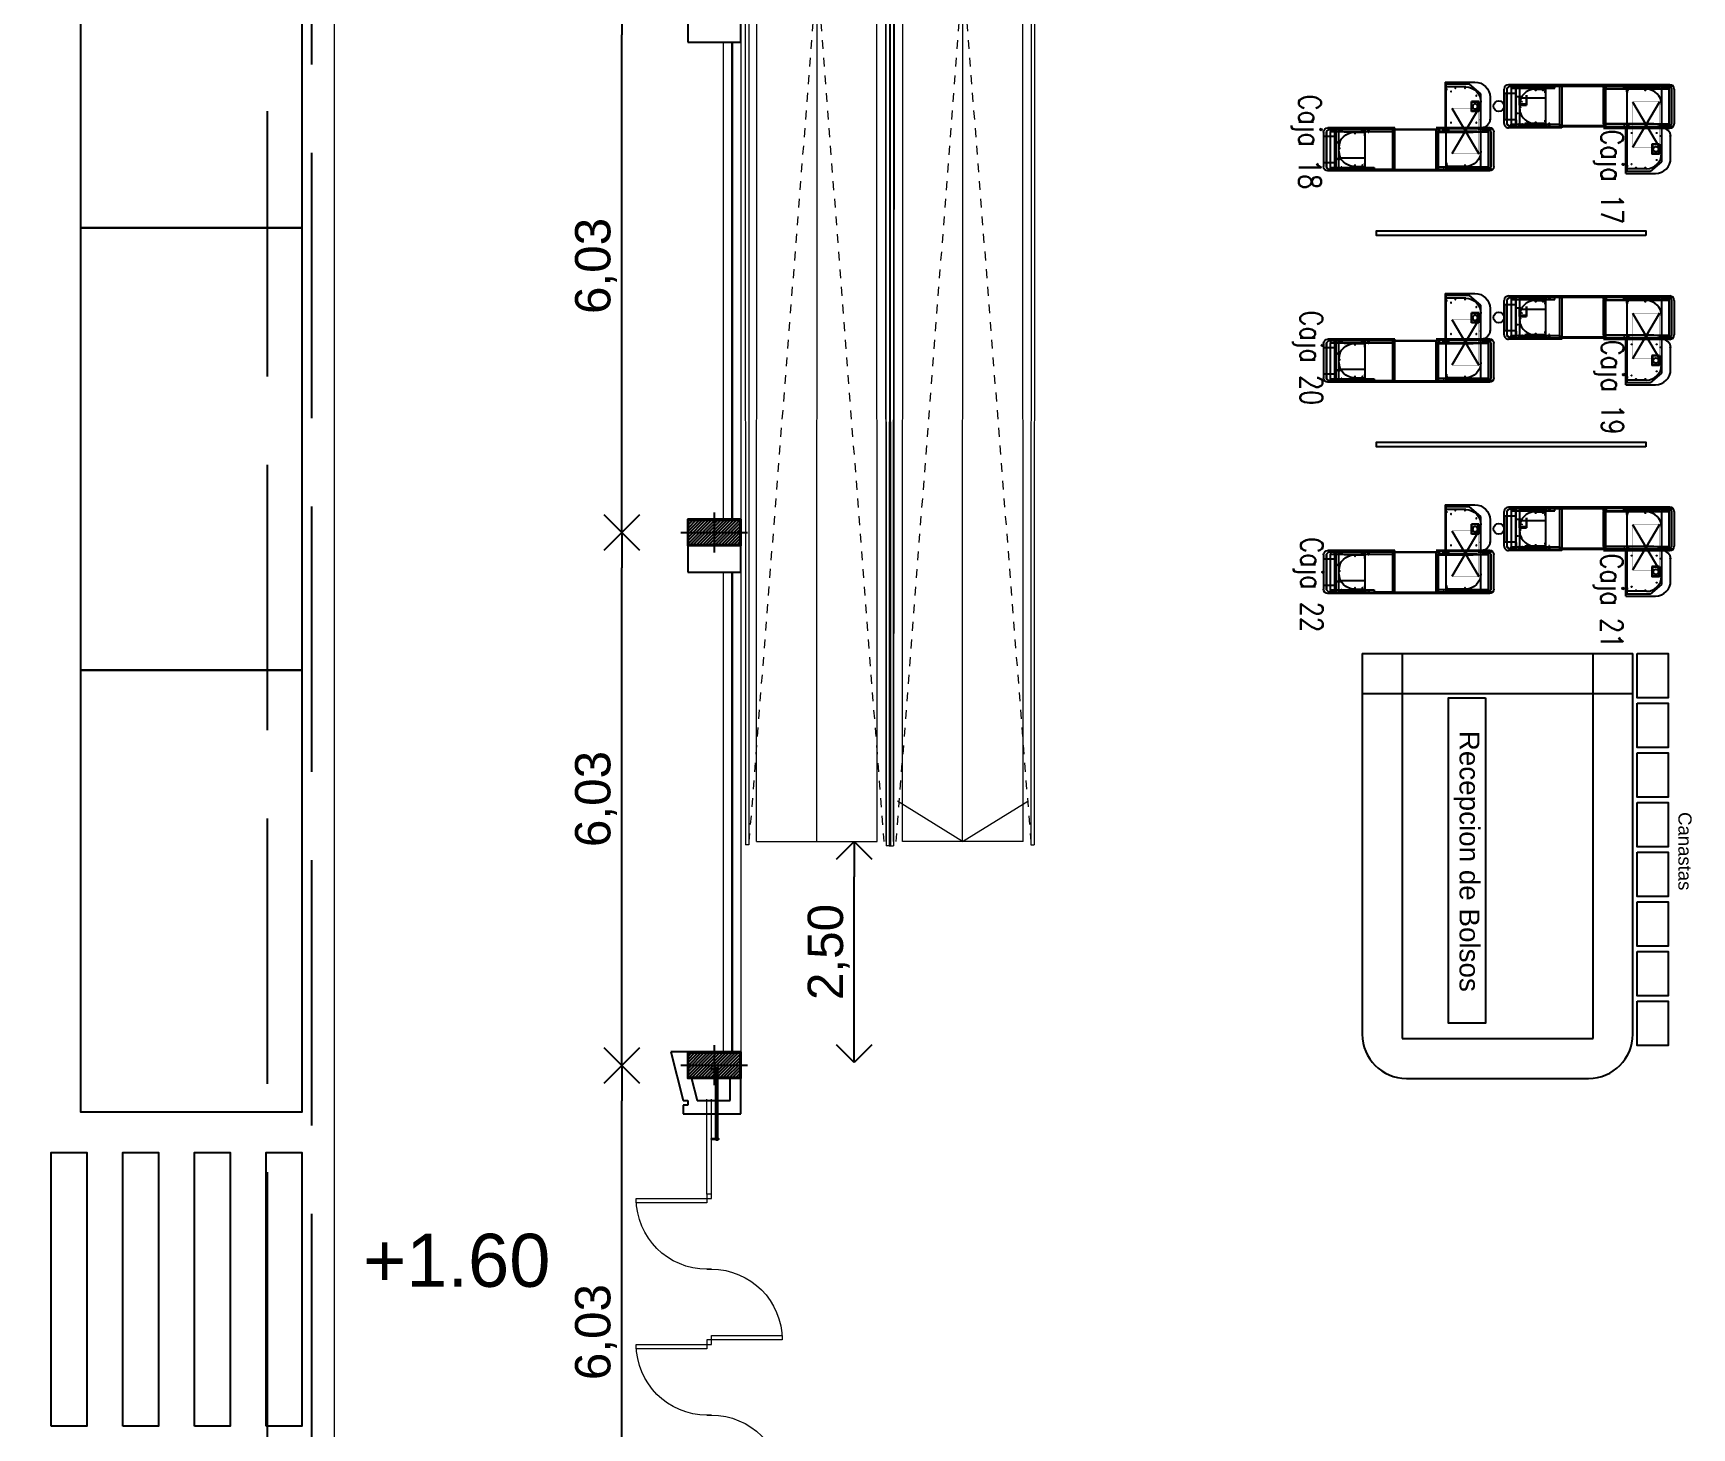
# Model space of a CAD drawing. Extents: x 306 to 2240, y 18 to 779.
# Drawn here: x 636.64 to 655.4, y 363.15 to 378.92 of the extents above; entities that cross this region are included whole.
import ezdxf

# ---------------------------------------------------------------- set-up
doc = ezdxf.new("R2010")
doc.units = 0
doc.header["$MEASUREMENT"] = 0
doc.header["$PDMODE"] = 3
doc.linetypes.add('15', pattern=[4, 3, -1])
doc.linetypes.add('DASHED', pattern=[0.75, 0.5, -0.25])
for name, color, linetype in [('1', 1, 'Continuous'), ('1005', 3, '15'), ('12', 1, 'Continuous'), ('Aberturas', 2, 'Continuous'), ('Alzado 01', 1, 'Continuous'), ('Cabriada', 2, 'Continuous'), ('Cajas', 1, 'Continuous'), ('COTAS', 2, 'Continuous'), ('EQUIPAMIENTO SUPER', 1, 'Continuous'), ('EQUIPAMIENTOS APOYO', 1, 'Continuous'), ('Escalera', 2, 'Continuous'), ('ESTACIONAMIENTO', 1, 'Continuous'), ('Estructura Color', 90, 'Continuous'), ('Estructura Textura', 1, 'Continuous'), ('FORMAVIGAS', 1, 'Continuous'), ('muros', 6, 'Continuous'), ('Nombre de locales', 3, 'Continuous'), ('Pilares', 4, 'Continuous'), ('PILARES SUBSUELO', 6, 'Continuous'), ('Proyeccion', 1, 'Continuous'), ('rampa', 2, 'Continuous'), ('Telaio', 7, 'Continuous'), ('VIDRIO', 8, 'Continuous')]:
    doc.layers.add(name, color=color, linetype=linetype)
doc.styles.add('arial', font='arial.ttf')
doc.styles.get("Standard").update_dxf_attribs({"font": 'arial.ttf'})
doc.styles.add('VA-01-12', font='simplex.shx', dxfattribs={"width": 0.8, "height": 0.2})
doc.dimstyles.new('Cota 200', dxfattribs={"dimtxt": 0.4, "dimasz": 0.4, "dimexe": 1.25, "dimexo": 0.625, "dimgap": 0.05, "dimtad": 1, "dimzin": 1, "dimtxsty": 'arial', "dimblk": 'OPEN90', "dimcen": 0, "dimse1": 1, "dimse2": 1, "dimclrd": 1, "dimclrt": 2, "dimadec": 0, "dimazin": 0, "dimtfac": 1, "dimtix": 1, "dimtmove": 0, "dimatfit": 3, "dimldrblk": 'OPEN90', "dimfxl": 1, "dimarcsym": 0})

# ---------------------------------------------------------------- blocks, each defined once
blk = doc.blocks.new('_Open90')
at = {"color": 0, "linetype": 'ByBlock', "lineweight": -2}
for p, q in [((-0.5, 0.5), (0, 0)), ((0, 0), (-1, 0)), ((0, 0), (-0.5, -0.5))]:
    blk.add_line(p, q, dxfattribs=at)
blk = doc.blocks.new('*D131')
at = {"layer": 'COTAS', "color": 1, "linetype": 'Continuous', "lineweight": -2, "transparency": 16777216}
blk.add_line((645.924, 367.683), (645.924, 369.383), dxfattribs=at)
at = {"layer": 'Defpoints', "color": 0, "transparency": 16777216}
for p in [(644.819, 369.783, 0), (645.924, 369.783), (644.64, 367.283, 0)]:
    blk.add_point(p, dxfattribs=at)
at = {"layer": 'COTAS', "color": 1, "lineweight": -2, "transparency": 16777216, "xscale": 0.4, "yscale": 0.4, "zscale": 0.4}
for p, rotation in [((645.924, 369.783), 90), ((645.924, 367.283), 270)]:
    blk.add_blockref('_Open90', p, dxfattribs=dict(at, rotation=rotation))
at = {"layer": 'COTAS', "color": 2, "transparency": 16777216, "insert": (645.634, 368.533), "char_height": 0.4, "attachment_point": 5, "rotation": 90, "style": 'arial'}
blk.add_mtext('2,50', dxfattribs=at)
blk = doc.blocks.new('QTD 1920')
at = {"layer": '12', "linetype": 'Continuous'}
for p, q in [((191.066, 505.964), (191.066, 504.139)), ((191.107, 505.982), (191.081, 505.955)), ((191.081, 505.955), (191.081, 505.953)), ((191.081, 505.838), (191.081, 505.955)), ((191.081, 505.953), (191.081, 505.238)), ((191.108, 505.953), (191.081, 505.953)), ((191.082, 505.955), (191.108, 505.98)), ((191.082, 505.955), (191.082, 505.838)), ((191.083, 505.981), (191.083, 505.894)), ((191.094, 505.981), (191.083, 505.981)), ((191.083, 505.943), (191.094, 505.943)), ((191.083, 505.932), (191.083, 505.943)), ((191.094, 505.932), (191.083, 505.932)), ((191.083, 505.894), (191.094, 505.894)), ((191.083, 505.883), (191.083, 505.894)), ((191.083, 505.894), (191.094, 505.894)), ((191.094, 505.894), (191.094, 505.981)), ((191.094, 505.943), (191.094, 505.932)), ((191.094, 505.894), (191.094, 505.883)), ((191.107, 505.982), (191.512, 505.982)), ((191.511, 505.98), (191.108, 505.98)), ((191.108, 505.825), (191.108, 505.953)), ((191.108, 505.953), (191.514, 505.953)), ((191.113, 505.235), (191.113, 505.958)), ((191.115, 506.013), (191.507, 506.013)), ((191.509, 505.235), (191.509, 505.958)), ((191.537, 505.955), (191.511, 505.98)), ((191.512, 505.982), (191.538, 505.955)), ((191.514, 505.953), (191.541, 505.953)), ((191.514, 505.825), (191.514, 505.953)), ((191.528, 505.981), (191.539, 505.981)), ((191.528, 505.894), (191.528, 505.981)), ((191.539, 505.943), (191.528, 505.943)), ((191.528, 505.943), (191.528, 505.932)), ((191.528, 505.932), (191.539, 505.932)), ((191.539, 505.894), (191.528, 505.894)), ((191.528, 505.894), (191.528, 505.883)), ((191.539, 505.894), (191.528, 505.894)), ((191.537, 505.955), (191.537, 505.838)), ((191.538, 505.838), (191.538, 505.955)), ((191.539, 505.981), (191.539, 505.894)), ((191.539, 505.932), (191.539, 505.943)), ((191.539, 505.883), (191.539, 505.894)), ((191.54, 505.953), (191.54, 505.955)), ((191.541, 505.953), (191.541, 505.238)), ((191.556, 505.213), (191.556, 505.964)), ((191.898, 505.972), (191.653, 505.972)), ((191.068, 505.824), (191.097, 505.824)), ((191.068, 505.824), (191.097, 505.824)), ((191.097, 505.824), (191.068, 505.824)), ((191.092, 505.824), (191.081, 505.824)), ((191.094, 505.883), (191.083, 505.883)), ((191.087, 505.87), (191.087, 505.476)), ((191.087, 505.87), (191.939, 505.87)), ((191.095, 505.824), (191.089, 505.824)), ((191.095, 505.824), (191.089, 505.824)), ((191.095, 505.824), (191.089, 505.824)), ((191.11, 505.845), (191.09, 505.845)), ((191.09, 505.845), (191.09, 505.835)), ((191.09, 505.835), (191.11, 505.835)), ((191.092, 505.827), (191.092, 505.822)), ((191.092, 505.827), (191.092, 505.822)), ((191.092, 505.827), (191.092, 505.822)), ((191.11, 505.835), (191.11, 505.845)), ((191.11, 505.825), (191.11, 505.238)), ((191.192, 505.869), (191.844, 505.869)), ((191.504, 505.213), (191.504, 505.781)), ((191.512, 505.825), (191.512, 505.238)), ((191.528, 505.883), (191.539, 505.883)), ((191.737, 505.845), (191.743, 505.845)), ((191.737, 505.845), (191.737, 505.766)), ((191.737, 505.845), (191.743, 505.845)), ((191.737, 505.766), (191.845, 505.766)), ((191.737, 505.766), (191.737, 505.76)), ((191.737, 505.766), (191.743, 505.766)), ((191.737, 505.76), (191.845, 505.76)), ((191.743, 505.845), (191.743, 505.766)), ((191.744, 505.845), (191.852, 505.845)), ((191.744, 505.845), (191.744, 505.839)), ((191.744, 505.839), (191.852, 505.839)), ((191.845, 505.766), (191.845, 505.76)), ((191.846, 505.839), (191.846, 505.76)), ((191.846, 505.839), (191.852, 505.839)), ((191.846, 505.76), (191.852, 505.76)), ((191.852, 505.845), (191.852, 505.839)), ((191.852, 505.839), (191.852, 505.76)), ((191.939, 505.87), (192.047, 505.742)), ((192.047, 505.742), (192.047, 505.476)), ((192.07, 505.466), (192.07, 505.8)), ((191.118, 505.697), (191.118, 505.476)), ((192.016, 505.697), (192.016, 505.476)), ((191.083, 505.501), (191.094, 505.501)), ((191.083, 505.49), (191.083, 505.501)), ((191.094, 505.49), (191.083, 505.49)), ((191.083, 505.452), (191.094, 505.452)), ((191.083, 505.441), (191.083, 505.452)), ((191.094, 505.441), (191.083, 505.441)), ((191.087, 505.476), (192.047, 505.476)), ((191.09, 505.51), (191.09, 505.501)), ((191.11, 505.51), (191.09, 505.51)), ((191.09, 505.501), (191.11, 505.501)), ((191.094, 505.501), (191.094, 505.49)), ((191.094, 505.452), (191.094, 505.441)), ((191.11, 505.501), (191.11, 505.51)), ((191.147, 505.476), (191.118, 505.476)), ((191.147, 505.491), (191.147, 505.476)), ((191.539, 505.501), (191.528, 505.501)), ((191.528, 505.501), (191.528, 505.49)), ((191.528, 505.49), (191.539, 505.49)), ((191.539, 505.452), (191.528, 505.452)), ((191.528, 505.452), (191.528, 505.441)), ((191.528, 505.441), (191.539, 505.441)), ((191.539, 505.49), (191.539, 505.501)), ((191.539, 505.441), (191.539, 505.452)), ((192.07, 505.466), (191.554, 505.466)), ((191.987, 505.491), (191.987, 505.476)), ((191.987, 505.476), (192.016, 505.476)), ((191.081, 504.167), (191.081, 505.238)), ((191.081, 505.238), (191.11, 505.238)), ((191.107, 505.213), (191.081, 505.213)), ((191.082, 505.258), (191.082, 505.213)), ((191.54, 505.235), (191.082, 505.235)), ((191.082, 505.213), (191.54, 505.213)), ((191.113, 505.235), (191.113, 505.213)), ((191.113, 505.235), (191.509, 505.235)), ((191.509, 505.213), (191.113, 505.213)), ((191.482, 505.213), (191.504, 505.213)), ((191.509, 505.235), (191.509, 505.213)), ((191.541, 505.238), (191.512, 505.238)), ((191.53, 505.212), (191.54, 505.212)), ((191.53, 505.212), (191.53, 504.745)), ((191.53, 505.212), (191.54, 505.212)), ((191.54, 505.213), (191.54, 505.258)), ((191.54, 504.167), (191.54, 505.212)), ((191.082, 504.743), (191.107, 504.743)), ((191.082, 504.743), (191.082, 504.661)), ((191.082, 504.719), (191.082, 504.743)), ((191.082, 504.743), (191.538, 504.743)), ((191.538, 504.719), (191.082, 504.719)), ((191.107, 504.661), (191.082, 504.661)), ((191.083, 504.605), (191.094, 504.605)), ((191.083, 504.594), (191.083, 504.605)), ((191.094, 504.594), (191.083, 504.594)), ((191.094, 504.605), (191.094, 504.594)), ((191.107, 504.167), (191.107, 504.661)), ((191.533, 504.602), (191.503, 504.602)), ((191.503, 504.602), (191.503, 504.593)), ((191.503, 504.593), (191.533, 504.593)), ((191.514, 504.167), (191.514, 504.722)), ((191.54, 504.722), (191.514, 504.722)), ((191.54, 504.745), (191.53, 504.745)), ((191.533, 504.602), (191.533, 504.593)), ((191.538, 504.743), (191.538, 504.719)), ((191.538, 504.743), (191.554, 504.743)), ((191.554, 504.743), (191.554, 504.139)), ((191.083, 504.564), (191.083, 504.553)), ((191.094, 504.564), (191.083, 504.564)), ((191.083, 504.556), (191.094, 504.556)), ((191.083, 504.545), (191.083, 504.556)), ((191.083, 504.553), (191.094, 504.553)), ((191.094, 504.545), (191.083, 504.545)), ((191.083, 504.507), (191.094, 504.507)), ((191.083, 504.495), (191.083, 504.507)), ((191.094, 504.495), (191.083, 504.495)), ((191.087, 504.263), (191.087, 504.558)), ((191.087, 504.558), (191.534, 504.558)), ((191.09, 504.524), (191.09, 504.533)), ((191.09, 504.533), (191.11, 504.533)), ((191.11, 504.524), (191.09, 504.524)), ((191.094, 504.553), (191.094, 504.564)), ((191.094, 504.556), (191.094, 504.545)), ((191.094, 504.507), (191.094, 504.495)), ((191.11, 504.514), (191.11, 504.504)), ((191.118, 504.436), (191.118, 504.558)), ((191.147, 504.558), (191.118, 504.558)), ((191.147, 504.543), (191.147, 504.558)), ((191.215, 504.257), (191.215, 504.558)), ((191.474, 504.558), (191.504, 504.558)), ((191.474, 504.543), (191.474, 504.558)), ((191.504, 504.436), (191.504, 504.558)), ((191.504, 504.548), (191.504, 504.322)), ((191.531, 504.533), (191.512, 504.533)), ((191.512, 504.533), (191.512, 504.524)), ((191.512, 504.524), (191.531, 504.524)), ((191.528, 504.564), (191.539, 504.564)), ((191.528, 504.553), (191.528, 504.564)), ((191.539, 504.553), (191.528, 504.553)), ((191.531, 504.524), (191.531, 504.533)), ((191.534, 504.558), (191.534, 504.263)), ((191.539, 504.564), (191.539, 504.553)), ((191.54, 504.22), (191.54, 504.529)), ((191.554, 504.497), (191.554, 504.259)), ((191.068, 504.21), (191.097, 504.21)), ((191.081, 504.278), (191.108, 504.278)), ((191.082, 504.265), (191.081, 504.265)), ((191.081, 504.217), (191.081, 504.22)), ((191.081, 504.217), (191.107, 504.217)), ((191.081, 504.217), (191.081, 504.148)), ((191.082, 504.217), (191.081, 504.217)), ((191.082, 504.224), (191.082, 504.226)), ((191.538, 504.226), (191.082, 504.226)), ((191.158, 504.224), (191.082, 504.224)), ((191.082, 504.148), (191.082, 504.217)), ((191.087, 504.263), (191.534, 504.263)), ((191.089, 504.21), (191.095, 504.21)), ((191.09, 504.288), (191.09, 504.297)), ((191.09, 504.297), (191.11, 504.297)), ((191.11, 504.288), (191.09, 504.288)), ((191.107, 504.217), (191.514, 504.217)), ((191.108, 504.278), (191.11, 504.278)), ((191.11, 504.297), (191.11, 504.288)), ((191.163, 504.099), (191.163, 504.22)), ((191.184, 504.343), (191.292, 504.343)), ((191.184, 504.337), (191.292, 504.337)), ((191.191, 504.264), (191.299, 504.264)), ((191.191, 504.258), (191.299, 504.258)), ((191.192, 504.264), (191.332, 504.264)), ((191.264, 504.294), (191.258, 504.294)), ((191.258, 504.287), (191.258, 504.293)), ((191.283, 504.337), (191.283, 504.343)), ((191.283, 504.258), (191.283, 504.337)), ((191.283, 504.337), (191.288, 504.337)), ((191.283, 504.258), (191.288, 504.258)), ((191.283, 504.258), (191.288, 504.258)), ((191.288, 504.258), (191.288, 504.337)), ((191.288, 504.287), (191.288, 504.293)), ((191.295, 504.287), (191.289, 504.287)), ((191.295, 504.287), (191.289, 504.287)), ((191.289, 504.258), (191.289, 504.264)), ((191.292, 504.337), (191.292, 504.343)), ((191.293, 504.264), (191.293, 504.343)), ((191.293, 504.343), (191.299, 504.343)), ((191.293, 504.264), (191.299, 504.264)), ((191.299, 504.264), (191.299, 504.343)), ((191.299, 504.258), (191.299, 504.264)), ((191.458, 504.099), (191.458, 504.22)), ((191.462, 504.224), (191.538, 504.224)), ((191.533, 504.268), (191.503, 504.268)), ((191.503, 504.268), (191.503, 504.258)), ((191.503, 504.258), (191.533, 504.258)), ((191.531, 504.297), (191.512, 504.297)), ((191.512, 504.297), (191.512, 504.288)), ((191.512, 504.288), (191.531, 504.288)), ((191.514, 504.278), (191.512, 504.278)), ((191.541, 504.278), (191.514, 504.278)), ((191.54, 504.217), (191.514, 504.217)), ((191.552, 504.279), (191.523, 504.279)), ((191.552, 504.279), (191.523, 504.279)), ((191.523, 504.279), (191.552, 504.279)), ((191.552, 504.21), (191.523, 504.21)), ((191.526, 504.279), (191.531, 504.279)), ((191.526, 504.279), (191.531, 504.279)), ((191.526, 504.279), (191.531, 504.279)), ((191.531, 504.21), (191.526, 504.21)), ((191.528, 504.276), (191.528, 504.281)), ((191.528, 504.276), (191.528, 504.281)), ((191.528, 504.276), (191.528, 504.281)), ((191.531, 504.288), (191.531, 504.297)), ((191.533, 504.268), (191.533, 504.258)), ((191.538, 504.265), (191.537, 504.265)), ((191.537, 504.148), (191.537, 504.217)), ((191.539, 504.217), (191.537, 504.217)), ((191.538, 504.224), (191.538, 504.226)), ((191.539, 504.217), (191.539, 504.148)), ((191.54, 504.217), (191.54, 504.22)), ((191.081, 504.167), (191.081, 504.171)), ((191.081, 504.167), (191.107, 504.167)), ((191.081, 504.148), (191.107, 504.121)), ((191.108, 504.123), (191.082, 504.148)), ((191.107, 504.167), (191.514, 504.167)), ((191.107, 504.121), (191.512, 504.121)), ((191.512, 504.123), (191.108, 504.123)), ((191.505, 504.09), (191.115, 504.09)), ((191.168, 504.094), (191.453, 504.094)), ((191.539, 504.148), (191.512, 504.121)), ((191.512, 504.123), (191.537, 504.148)), ((191.54, 504.167), (191.514, 504.167)), ((191.54, 504.167), (191.54, 504.171))]:
    blk.add_line(p, q, dxfattribs=at)
at = {"layer": '12', "linetype": 'Continuous', "const_width": 0.003}
blk.add_lwpolyline([(191.261, 505.846), (191.776, 505.846), (191.776, 505.541), (191.261, 505.541), (191.261, 505.846)], dxfattribs=at)
at = {"layer": '12', "linetype": 'Continuous'}
for points in [[(191.261, 505.541), (191.776, 505.846)], [(191.261, 505.846), (191.776, 505.541)]]:
    blk.add_lwpolyline(points, dxfattribs=at)
for centre, radius in [((191.646, 505.97), 0.00246), ((191.092, 505.824), 0.00206), ((191.092, 505.824), 0.00206), ((191.092, 505.824), 0.00206), ((191.097, 505.84), 0.00541), ((191.612, 505.815), 0.00246), ((191.646, 505.86), 0.00246), ((191.795, 505.805), 0.0295), ((191.834, 505.86), 0.00246), ((191.917, 505.815), 0.00246), ((191.129, 505.687), 0.00246), ((191.612, 505.53), 0.00246), ((191.965, 505.53), 0.00246), ((192.006, 505.687), 0.00246), ((192.006, 505.579), 0.00246), ((191.097, 505.505), 0.00541), ((191.129, 505.487), 0.00246), ((191.523, 504.598), 0.00541), ((191.097, 504.528), 0.00541), ((191.129, 504.527), 0.00246), ((191.129, 504.445), 0.00246), ((191.493, 504.445), 0.00246), ((191.525, 504.528), 0.00541), ((191.089, 504.21), 0.00246), ((191.097, 504.293), 0.00541), ((191.202, 504.272), 0.00246), ((191.202, 504.243), 0.00246), ((191.321, 504.272), 0.00246), ((191.39, 504.272), 0.00246), ((191.39, 504.243), 0.00246), ((191.523, 504.263), 0.00541), ((191.525, 504.293), 0.00541), ((191.528, 504.279), 0.00206), ((191.528, 504.279), 0.00206), ((191.528, 504.279), 0.00206), ((191.531, 504.21), 0.00246)]:
    blk.add_circle(centre, radius, dxfattribs=at)
for centre, radius, start, end in [((191.115, 505.964), 0.0491, 90, 180), ((191.507, 505.964), 0.0491, 0, 90), ((191.653, 505.874), 0.0983, 90, 180), ((191.898, 505.8), 0.172, 0, 90), ((191.29, 505.697), 0.172, 90, 180), ((191.844, 505.697), 0.172, 0, 90), ((191.29, 504.436), 0.172, 180, 270), ((191.332, 504.436), 0.172, 270, 0), ((191.158, 504.22), 0.00491, 0, 90), ((191.462, 504.22), 0.00491, 90, 180), ((191.115, 504.139), 0.0491, 180, 270), ((191.168, 504.099), 0.00491, 180, 270), ((191.453, 504.099), 0.00491, 270, 0), ((191.505, 504.139), 0.0491, 270, 0)]:
    blk.add_arc(centre, radius, start, end, dxfattribs=at)
blk = doc.blocks.new('TD')
at = {"layer": '12', "linetype": 'Continuous'}
for p, q in [((202.647, 482.428), (202.674, 482.454)), ((202.674, 482.453), (202.649, 482.427)), ((203.079, 482.454), (202.674, 482.454)), ((202.674, 482.453), (203.078, 482.453)), ((202.681, 482.486), (203.071, 482.486)), ((202.728, 482.477), (202.728, 482.356)), ((203.018, 482.482), (202.733, 482.482)), ((203.023, 482.477), (203.023, 482.356)), ((203.078, 482.453), (203.104, 482.427)), ((203.105, 482.428), (203.079, 482.454)), ((202.631, 481.682), (202.631, 482.437)), ((202.631, 482.079), (202.631, 482.317)), ((202.634, 482.366), (202.662, 482.366)), ((202.634, 482.297), (202.662, 482.297)), ((202.634, 482.297), (202.662, 482.297)), ((202.662, 482.297), (202.634, 482.297)), ((202.645, 482.298), (202.672, 482.298)), ((202.646, 482.408), (202.646, 481.213)), ((202.646, 482.408), (202.672, 482.408)), ((202.646, 482.408), (202.646, 482.405)), ((202.646, 482.359), (202.672, 482.359)), ((202.646, 482.359), (202.646, 482.355)), ((202.646, 482.356), (202.646, 482.047)), ((202.647, 482.359), (202.647, 482.428)), ((202.647, 482.359), (202.649, 482.359)), ((202.648, 482.351), (202.648, 482.349)), ((202.723, 482.351), (202.648, 482.351)), ((202.648, 482.349), (203.104, 482.349)), ((202.648, 482.311), (202.649, 482.311)), ((202.649, 482.427), (202.649, 482.359)), ((202.652, 482.017), (202.652, 482.313)), ((203.098, 482.313), (202.652, 482.313)), ((202.683, 482.317), (202.653, 482.317)), ((202.653, 482.307), (202.653, 482.317)), ((202.653, 482.307), (202.683, 482.307)), ((202.655, 482.366), (202.66, 482.366)), ((202.66, 482.297), (202.655, 482.297)), ((202.66, 482.297), (202.655, 482.297)), ((202.66, 482.297), (202.655, 482.297)), ((202.655, 482.288), (202.655, 482.278)), ((202.674, 482.288), (202.655, 482.288)), ((202.655, 482.278), (202.674, 482.278)), ((202.657, 482.3), (202.657, 482.294)), ((202.657, 482.3), (202.657, 482.294)), ((202.657, 482.3), (202.657, 482.294)), ((202.672, 482.408), (202.672, 481.703)), ((203.079, 482.408), (202.672, 482.408)), ((203.079, 482.359), (202.672, 482.359)), ((202.672, 482.298), (202.674, 482.298)), ((202.674, 482.278), (202.674, 482.288)), ((202.683, 482.307), (202.683, 482.317)), ((202.971, 482.319), (202.971, 482.018)), ((203.028, 482.351), (203.104, 482.351)), ((203.078, 482.298), (203.076, 482.298)), ((203.076, 482.278), (203.076, 482.288)), ((203.076, 482.288), (203.095, 482.288)), ((203.095, 482.278), (203.076, 482.278)), ((203.105, 482.298), (203.078, 482.298)), ((203.079, 482.408), (203.079, 481.914)), ((203.105, 482.408), (203.079, 482.408)), ((203.105, 482.359), (203.079, 482.359)), ((203.118, 482.366), (203.089, 482.366)), ((203.097, 482.366), (203.091, 482.366)), ((203.095, 482.288), (203.095, 482.278)), ((203.098, 482.313), (203.098, 482.017)), ((203.104, 482.427), (203.104, 482.359)), ((203.104, 482.359), (203.105, 482.359)), ((203.104, 482.351), (203.104, 482.349)), ((203.104, 482.311), (203.105, 482.311)), ((203.105, 482.359), (203.105, 482.428)), ((203.105, 482.408), (203.105, 481.187)), ((203.105, 482.408), (203.105, 482.405)), ((203.105, 482.359), (203.105, 482.355)), ((203.12, 480.611), (203.12, 482.437)), ((202.682, 482.027), (202.682, 482.253)), ((202.682, 482.139), (202.682, 482.018)), ((203.068, 482.139), (203.068, 482.018)), ((203.076, 482.062), (203.076, 482.072)), ((203.092, 482.08), (203.103, 482.08)), ((203.092, 482.069), (203.092, 482.08)), ((203.103, 482.08), (203.103, 482.069)), ((202.647, 482.023), (202.658, 482.023)), ((202.647, 482.011), (202.647, 482.023)), ((202.658, 482.011), (202.647, 482.011)), ((203.098, 482.017), (202.652, 482.017)), ((202.683, 481.983), (202.653, 481.983)), ((202.653, 481.973), (202.653, 481.983)), ((202.653, 481.973), (202.683, 481.973)), ((202.674, 482.052), (202.655, 482.052)), ((202.655, 482.052), (202.655, 482.042)), ((202.655, 482.042), (202.674, 482.042)), ((202.658, 482.023), (202.658, 482.011)), ((202.674, 482.042), (202.674, 482.052)), ((202.712, 482.018), (202.682, 482.018)), ((202.683, 481.973), (202.683, 481.983)), ((202.712, 482.032), (202.712, 482.018)), ((203.038, 482.032), (203.038, 482.018)), ((203.038, 482.018), (203.068, 482.018)), ((203.076, 482.052), (203.095, 482.052)), ((203.095, 482.042), (203.076, 482.042)), ((203.079, 481.914), (203.104, 481.914)), ((203.103, 482.069), (203.092, 482.069)), ((203.092, 482.031), (203.103, 482.031)), ((203.092, 482.02), (203.092, 482.031)), ((203.103, 482.023), (203.092, 482.023)), ((203.092, 482.023), (203.092, 482.011)), ((203.103, 482.02), (203.092, 482.02)), ((203.092, 482.011), (203.103, 482.011)), ((203.092, 481.982), (203.103, 481.982)), ((203.092, 481.97), (203.092, 481.982)), ((203.103, 481.97), (203.092, 481.97)), ((203.095, 482.052), (203.095, 482.042)), ((203.103, 482.031), (203.103, 482.02)), ((203.103, 482.011), (203.103, 482.023)), ((203.103, 481.982), (203.103, 481.97)), ((203.104, 481.682), (203.104, 481.914)), ((202.646, 481.703), (202.672, 481.703)), ((202.648, 481.682), (202.648, 481.707)), ((202.648, 481.707), (203.104, 481.707)), ((203.104, 481.707), (203.104, 481.682)), ((202.648, 481.682), (202.631, 481.682)), ((202.646, 481.68), (202.656, 481.68)), ((203.104, 481.682), (202.648, 481.682)), ((202.656, 481.213), (202.656, 481.68)), ((203.104, 481.682), (203.079, 481.682)), ((202.63, 481.212), (202.63, 480.611)), ((202.645, 481.187), (202.674, 481.187)), ((202.645, 480.622), (202.645, 481.187)), ((202.656, 481.213), (202.646, 481.213)), ((202.656, 481.213), (202.646, 481.213)), ((203.104, 481.212), (202.646, 481.212)), ((202.646, 481.212), (202.646, 481.168)), ((202.646, 481.19), (203.104, 481.19)), ((202.647, 481.135), (202.647, 481.124)), ((202.658, 481.135), (202.647, 481.135)), ((202.658, 481.124), (202.658, 481.135)), ((202.674, 480.75), (202.674, 481.187)), ((202.677, 481.19), (202.677, 481.212)), ((202.677, 481.212), (203.073, 481.212)), ((203.073, 481.19), (202.677, 481.19)), ((202.677, 481.19), (202.677, 480.617)), ((202.704, 481.212), (202.682, 481.212)), ((202.682, 481.212), (202.682, 480.794)), ((203.073, 481.19), (203.073, 481.212)), ((203.073, 481.19), (203.073, 480.617)), ((203.105, 481.187), (203.076, 481.187)), ((203.076, 480.75), (203.076, 481.187)), ((203.079, 481.212), (203.105, 481.212)), ((203.092, 481.135), (203.103, 481.135)), ((203.092, 481.124), (203.092, 481.135)), ((203.103, 481.135), (203.103, 481.124)), ((203.104, 481.168), (203.104, 481.212)), ((203.105, 480.622), (203.105, 481.187)), ((202.115, 481.11), (202.115, 480.776)), ((202.115, 481.11), (202.631, 481.11)), ((202.139, 480.834), (202.139, 481.1)), ((203.098, 481.1), (202.139, 481.1)), ((202.199, 481.099), (202.169, 481.099)), ((202.169, 480.879), (202.169, 481.099)), ((202.199, 481.085), (202.199, 481.099)), ((202.647, 481.124), (202.658, 481.124)), ((202.647, 481.086), (202.647, 481.074)), ((202.658, 481.086), (202.647, 481.086)), ((202.647, 481.074), (202.658, 481.074)), ((202.658, 481.074), (202.658, 481.086)), ((203.038, 481.085), (203.038, 481.099)), ((203.038, 481.099), (203.068, 481.099)), ((203.068, 480.879), (203.068, 481.099)), ((203.076, 481.075), (203.076, 481.065)), ((203.095, 481.075), (203.076, 481.075)), ((203.076, 481.065), (203.095, 481.065)), ((203.103, 481.124), (203.092, 481.124)), ((203.092, 481.086), (203.103, 481.086)), ((203.092, 481.074), (203.092, 481.086)), ((203.103, 481.074), (203.092, 481.074)), ((203.095, 481.065), (203.095, 481.075)), ((203.098, 480.706), (203.098, 481.1)), ((203.103, 481.086), (203.103, 481.074)), ((202.247, 480.706), (202.139, 480.834)), ((202.334, 480.737), (202.334, 480.815)), ((202.34, 480.815), (202.334, 480.815)), ((202.449, 480.815), (202.34, 480.815)), ((202.34, 480.737), (202.34, 480.815)), ((202.34, 480.809), (202.34, 480.815)), ((202.449, 480.809), (202.34, 480.809)), ((202.443, 480.73), (202.443, 480.809)), ((202.449, 480.809), (202.443, 480.809)), ((202.449, 480.809), (202.449, 480.815)), ((202.449, 480.73), (202.449, 480.809)), ((203.098, 480.706), (202.247, 480.706)), ((202.287, 480.604), (202.533, 480.604)), ((202.34, 480.737), (202.334, 480.737)), ((202.334, 480.73), (202.334, 480.736)), ((202.442, 480.736), (202.334, 480.736)), ((202.442, 480.73), (202.334, 480.73)), ((202.994, 480.707), (202.341, 480.707)), ((202.442, 480.73), (202.442, 480.736)), ((202.449, 480.73), (202.443, 480.73)), ((202.449, 480.73), (202.443, 480.73)), ((202.672, 480.622), (202.645, 480.622)), ((202.646, 480.622), (202.646, 480.62)), ((202.647, 480.693), (202.647, 480.681)), ((202.658, 480.693), (202.647, 480.693)), ((202.647, 480.681), (202.658, 480.681)), ((202.647, 480.681), (202.658, 480.681)), ((202.647, 480.594), (202.647, 480.681)), ((202.647, 480.643), (202.647, 480.632)), ((202.658, 480.643), (202.647, 480.643)), ((202.647, 480.632), (202.658, 480.632)), ((202.658, 480.594), (202.647, 480.594)), ((202.648, 480.737), (202.648, 480.62)), ((202.674, 480.594), (202.648, 480.62)), ((202.649, 480.621), (202.649, 480.737)), ((202.649, 480.621), (202.675, 480.595)), ((202.658, 480.681), (202.658, 480.693)), ((202.658, 480.681), (202.658, 480.594)), ((202.658, 480.632), (202.658, 480.643)), ((202.672, 480.75), (202.672, 480.622)), ((203.078, 480.622), (202.672, 480.622)), ((203.079, 480.594), (202.674, 480.594)), ((202.675, 480.595), (203.078, 480.595)), ((203.095, 480.741), (203.076, 480.741)), ((203.076, 480.741), (203.076, 480.731)), ((203.076, 480.731), (203.095, 480.731)), ((203.078, 480.75), (203.078, 480.622)), ((203.078, 480.622), (203.105, 480.622)), ((203.104, 480.621), (203.078, 480.595)), ((203.079, 480.594), (203.105, 480.62)), ((203.118, 480.751), (203.089, 480.751)), ((203.118, 480.751), (203.089, 480.751)), ((203.089, 480.751), (203.118, 480.751)), ((203.091, 480.751), (203.097, 480.751)), ((203.091, 480.751), (203.097, 480.751)), ((203.091, 480.751), (203.097, 480.751)), ((203.092, 480.693), (203.103, 480.693)), ((203.092, 480.681), (203.092, 480.693)), ((203.103, 480.681), (203.092, 480.681)), ((203.103, 480.681), (203.092, 480.681)), ((203.092, 480.681), (203.092, 480.594)), ((203.092, 480.643), (203.103, 480.643)), ((203.092, 480.632), (203.092, 480.643)), ((203.103, 480.632), (203.092, 480.632)), ((203.092, 480.594), (203.103, 480.594)), ((203.094, 480.748), (203.094, 480.754)), ((203.094, 480.748), (203.094, 480.754)), ((203.094, 480.748), (203.094, 480.754)), ((203.094, 480.751), (203.105, 480.751)), ((203.095, 480.731), (203.095, 480.741)), ((203.103, 480.693), (203.103, 480.681)), ((203.103, 480.594), (203.103, 480.681)), ((203.103, 480.643), (203.103, 480.632)), ((203.104, 480.621), (203.104, 480.737)), ((203.105, 480.737), (203.105, 480.62)), ((203.105, 480.62), (203.105, 480.622)), ((203.071, 480.562), (202.679, 480.562))]:
    blk.add_line(p, q, dxfattribs=at)
at = {"layer": '12', "linetype": 'Continuous', "const_width": 0.003}
blk.add_lwpolyline([(202.41, 481.034), (202.925, 481.034), (202.925, 480.729), (202.41, 480.729), (202.41, 481.034)], dxfattribs=at)
at = {"layer": '12', "linetype": 'Continuous'}
for points in [[(202.41, 480.729), (202.925, 481.034)], [(202.41, 481.034), (202.925, 480.729)]]:
    blk.add_lwpolyline(points, dxfattribs=at)
for centre, radius in [((202.655, 482.366), 0.00246), ((202.657, 482.297), 0.00206), ((202.657, 482.297), 0.00206), ((202.657, 482.297), 0.00206), ((202.661, 482.283), 0.00541), ((202.662, 482.312), 0.00541), ((202.796, 482.333), 0.00246), ((202.796, 482.304), 0.00246), ((202.865, 482.304), 0.00246), ((202.983, 482.333), 0.00246), ((202.983, 482.304), 0.00246), ((203.089, 482.283), 0.00541), ((203.097, 482.366), 0.00246), ((202.693, 482.131), 0.00246), ((203.057, 482.131), 0.00246), ((202.661, 482.047), 0.00541), ((202.662, 481.978), 0.00541), ((203.057, 482.048), 0.00246), ((203.089, 482.047), 0.00541), ((202.18, 480.997), 0.00246), ((202.221, 481.045), 0.00246), ((202.574, 481.045), 0.00246), ((203.057, 481.089), 0.00246), ((203.089, 481.07), 0.00541), ((202.18, 480.888), 0.00246), ((202.269, 480.76), 0.00246), ((202.391, 480.771), 0.0295), ((202.574, 480.76), 0.00246), ((203.057, 480.888), 0.00246), ((202.352, 480.715), 0.00246), ((202.54, 480.715), 0.00246), ((202.54, 480.605), 0.00246), ((203.089, 480.736), 0.00541), ((203.094, 480.751), 0.00206), ((203.094, 480.751), 0.00206), ((203.094, 480.751), 0.00206)]:
    blk.add_circle(centre, radius, dxfattribs=at)
for centre, radius, start, end in [((202.681, 482.437), 0.0491, 90, 180), ((202.733, 482.477), 0.00491, 90, 180), ((203.018, 482.477), 0.00491, 0, 90), ((203.071, 482.437), 0.0491, 0, 90), ((202.854, 482.139), 0.172, 90, 180), ((202.723, 482.356), 0.00491, 270, 0), ((202.896, 482.139), 0.172, 0, 90), ((203.028, 482.356), 0.00491, 180, 270), ((202.287, 480.776), 0.172, 180, 270), ((202.341, 480.879), 0.172, 180, 270), ((202.896, 480.879), 0.172, 270, 0), ((202.533, 480.702), 0.0983, 270, 0), ((202.679, 480.611), 0.0491, 180, 270), ((203.071, 480.611), 0.0491, 270, 0)]:
    blk.add_arc(centre, radius, start, end, dxfattribs=at)
blk = doc.blocks.new('p 80 mampara')
at = {"lineweight": 0}
blk.add_line((0, 0.85), (0.05, 0.85), dxfattribs=at)
for points in [[(-0.8, 0.05), (0, 0.05), (0, 0.1), (-0.8, 0.1)], [(0.05, 0), (0, 0), (0, 0.05), (0.05, 0.05)]]:
    blk.add_lwpolyline(points, close=True, dxfattribs=at)
blk.add_arc((0, 0.05), 0.8, 90, 180, dxfattribs=at)
blk = doc.blocks.new('rampa')
at = {"layer": 'Escalera', "color": 1, "linetype": 'DASHED', "lineweight": 0, "ltscale": 0.1}
for p, q in [((-0.006, 2.17), (1.52, -17.66)), ((1.544, 2.17), (-0.004, -17.661)), ((1.633, 2.17), (3.182, -17.661)), ((3.183, 2.17), (1.658, -17.66))]:
    blk.add_line(p, q, dxfattribs=at)
at = {"layer": 'FORMAVIGAS', "lineweight": 0}
for p, q in [((0.081, -17.661), (0.087, 2.03)), ((0.087, 2.03), (1.438, 2.03)), ((1.446, -17.66), (1.438, 2.03)), ((1.732, -17.66), (1.738, 2.03)), ((3.089, 2.03), (1.738, 2.03)), ((3.097, -17.661), (3.089, 2.03)), ((1.546, -17.66), (1.54, -1.685)), ((1.632, -17.66), (1.637, -1.685)), ((1.544, -11.804), (1.546, -17.66)), ((1.634, -11.804), (1.632, -17.66)), ((0.081, -17.661), (1.446, -17.66)), ((3.097, -17.661), (1.732, -17.66))]:
    blk.add_line(p, q, dxfattribs=at)
at = {"layer": 'rampa', "linetype": 'Continuous', "lineweight": 0}
for p, q in [((-0.052, 2.22), (-0.044, -17.7)), ((1.588, 2.22), (-0.052, 2.22)), ((1.538, 2.17), (-0.012, 2.17)), ((-0.012, 2.17), (-0.004, -17.7)), ((1.538, 2.17), (1.546, -17.71)), ((1.588, 2.22), (1.582, -17.71)), ((1.588, 2.22), (1.596, -17.71)), ((1.588, 2.22), (3.228, 2.22)), ((1.638, 2.17), (1.632, -17.71)), ((1.638, 2.17), (3.188, 2.17)), ((3.188, 2.17), (3.182, -17.7)), ((3.228, 2.22), (3.221, -17.7)), ((-0.004, -17.7), (-0.044, -17.7)), ((1.596, -17.71), (1.546, -17.71)), ((1.582, -17.71), (1.632, -17.71)), ((3.182, -17.7), (3.221, -17.7))]:
    blk.add_line(p, q, dxfattribs=at)
at = {"layer": 'rampa', "color": 1, "lineweight": 0}
for p, q in [((0.766, -17.661), (0.76, 2.17)), ((2.411, 2.17), (1.674, 1.714)), ((2.411, 2.17), (2.417, -17.661)), ((2.411, 2.17), (3.149, 1.715)), ((0.766, -17.661), (0.028, -17.205)), ((0.766, -17.661), (1.503, -17.205))]:
    blk.add_line(p, q, dxfattribs=at)
blk = doc.blocks.new('barra antipanico')
at = {"layer": 'EQUIPAMIENTO SUPER'}
for points in [[(645.655, 363.141), (645.655, 363.151), (645.735, 363.151), (645.735, 363.141)], [(645.705, 363.151), (645.705, 363.161), (645.725, 363.161), (645.725, 363.151)], [(645.705, 362.361), (645.705, 363.141), (645.725, 363.141), (645.725, 362.361)], [(645.655, 362.351), (645.655, 362.361), (645.735, 362.361), (645.735, 362.351)], [(645.705, 362.341), (645.705, 362.351), (645.725, 362.351), (645.725, 362.341)]]:
    blk.add_lwpolyline(points, close=True, dxfattribs=at)
blk = doc.blocks.new('Pilar 30x60')
at = {"layer": 'Estructura Color'}
h = blk.add_hatch(color=256, dxfattribs=at)
h.dxf.hatch_style = 1
h.paths.add_polyline_path([(-0.59, -0.14), (-0.59, 0.14), (-0.01, 0.14), (-0.01, -0.14)])
at = {"layer": 'Estructura Textura'}
h = blk.add_hatch(dxfattribs=at)
h.set_pattern_fill('_USER', color=256, scale=0.025, angle=45, pattern_type=0)
h.set_pattern_definition([(45, (0, 0), (-0.0176777, 0.0176777), [])])
h.paths.add_polyline_path([(-0.6, -0.15), (-0.6, 0.15), (0, 0.15), (0, -0.15)])
at = {"layer": 'Estructura Color'}
blk.add_lwpolyline([(-0.59, -0.14), (-0.59, 0.14), (-0.01, 0.14), (-0.01, -0.14)], close=True, dxfattribs=at)
at = {"layer": 'PILARES SUBSUELO', "color": 1}
for p, q in [((-0.3, 0.227), (-0.3, -0.227)), ((-0.677, 0), (0.077, 0))]:
    blk.add_line(p, q, dxfattribs=at)
at = {"layer": 'PILARES SUBSUELO'}
blk.add_lwpolyline([(-0.6, -0.15), (-0.6, 0.15), (0, 0.15), (0, -0.15)], close=True, dxfattribs=at)
blk = doc.blocks.new('portico')
at = {"layer": 'muros', "color": 5}
for p, q in [((643.468, 367.983, 0), (642.677, 367.983, 0)), ((642.677, 367.983, 0), (642.818, 367.433, 0)), ((643.468, 367.283, 0), (643.468, 367.983, 0)), ((642.909, 367.683, 0), (642.973, 367.433, 0)), ((643.348, 367.433, 0), (643.348, 367.683, 0)), ((642.818, 367.433, 0), (642.868, 367.433, 0)), ((642.868, 367.383, 0), (642.818, 367.383, 0)), ((642.818, 367.383, 0), (642.818, 367.283, 0)), ((642.818, 367.283, 0), (643.468, 367.283, 0)), ((642.868, 367.433, 0), (642.868, 367.383, 0)), ((642.973, 367.433, 0), (643.348, 367.433, 0))]:
    blk.add_line(p, q, dxfattribs=at)
at = {"layer": 'Pilares', "elevation": 0}
blk.add_lwpolyline([(643.468, 367.983), (643.468, 367.683), (642.868, 367.683), (642.868, 367.983)], close=True, dxfattribs=at)
blk = doc.blocks.new('*D470')
at = {"color": 1, "linetype": 'Continuous', "lineweight": -2, "transparency": 16777216}
blk.add_line((623.61, 403.022), (623.61, 343.533), dxfattribs=at)
at = {"layer": 'Defpoints', "color": 0, "transparency": 16777216}
for p in [(643.963, 403.422, 0), (623.61, 343.133), (643.963, 343.133, 0)]:
    blk.add_point(p, dxfattribs=at)
at = {"color": 1, "lineweight": -2, "transparency": 16777216, "xscale": 0.4, "yscale": 0.4, "zscale": 0.4}
for p, rotation in [((623.61, 403.422), 90), ((623.61, 343.133), 270)]:
    blk.add_blockref('_Open90', p, dxfattribs=dict(at, rotation=rotation))
at = {"color": 2, "transparency": 16777216, "insert": (623.32, 373.278), "char_height": 0.4, "attachment_point": 5, "rotation": 90, "style": 'arial'}
blk.add_mtext('60,29', dxfattribs=at)
blk = doc.blocks.new('*D475')
at = {"color": 1, "linetype": 'Continuous', "lineweight": -2, "transparency": 16777216}
blk.add_line((643.294, 361.62), (643.294, 366.849), dxfattribs=at)
at = {"layer": 'Defpoints', "color": 0, "transparency": 16777216}
for p in [(643.294, 367.249, 0), (643.294, 367.249), (643.294, 361.22)]:
    blk.add_point(p, dxfattribs=at)
at = {"color": 1, "lineweight": -2, "transparency": 16777216, "xscale": 0.4, "yscale": 0.4, "zscale": 0.4}
for p, rotation in [((643.294, 367.249), 90), ((643.294, 361.22), 270)]:
    blk.add_blockref('_Open90', p, dxfattribs=dict(at, rotation=rotation))
at = {"color": 2, "transparency": 16777216, "insert": (643.003, 364.234), "char_height": 0.4, "attachment_point": 5, "rotation": 90, "style": 'arial'}
blk.add_mtext('6,03', dxfattribs=at)
blk = doc.blocks.new('*D476')
at = {"color": 1, "linetype": 'Continuous', "lineweight": -2, "transparency": 16777216}
blk.add_line((643.294, 367.649), (643.294, 372.878), dxfattribs=at)
at = {"layer": 'Defpoints', "color": 0, "transparency": 16777216}
for p in [(643.294, 373.278, 0), (643.294, 373.278), (643.294, 367.249)]:
    blk.add_point(p, dxfattribs=at)
at = {"color": 1, "lineweight": -2, "transparency": 16777216, "xscale": 0.4, "yscale": 0.4, "zscale": 0.4}
for p, rotation in [((643.294, 373.278), 90), ((643.294, 367.249), 270)]:
    blk.add_blockref('_Open90', p, dxfattribs=dict(at, rotation=rotation))
at = {"color": 2, "transparency": 16777216, "insert": (643.003, 370.263), "char_height": 0.4, "attachment_point": 5, "rotation": 90, "style": 'arial'}
blk.add_mtext('6,03', dxfattribs=at)
blk = doc.blocks.new('*D477')
at = {"color": 1, "linetype": 'Continuous', "lineweight": -2, "transparency": 16777216}
blk.add_line((643.294, 373.678), (643.294, 378.907), dxfattribs=at)
at = {"layer": 'Defpoints', "color": 0, "transparency": 16777216}
for p in [(643.294, 379.307, 0), (643.294, 379.307), (643.294, 373.278)]:
    blk.add_point(p, dxfattribs=at)
at = {"color": 1, "lineweight": -2, "transparency": 16777216, "xscale": 0.4, "yscale": 0.4, "zscale": 0.4}
for p, rotation in [((643.294, 379.307), 90), ((643.294, 373.278), 270)]:
    blk.add_blockref('_Open90', p, dxfattribs=dict(at, rotation=rotation))
at = {"color": 2, "transparency": 16777216, "insert": (643.003, 376.292), "char_height": 0.4, "attachment_point": 5, "rotation": 90, "style": 'arial'}
blk.add_mtext('6,03', dxfattribs=at)

msp = doc.modelspace()

# ---------------------------------------------------------------- linework, layer by layer
at = {"elevation": 0}
for points in [[(644.04, 378.822), (644.64, 378.822), (644.64, 379.484), (644.04, 379.484)], [(644.04, 372.828), (644.64, 372.828), (644.64, 373.428), (644.04, 373.428)]]:
    msp.add_lwpolyline(points, close=True, dxfattribs=at)
at = {"layer": '1005'}
for p, q in [((639.285, 398.041, 0), (639.285, 342.983, 0)), ((639.785, 397.572, 0), (639.785, 343.452, 0))]:
    msp.add_line(p, q, dxfattribs=at)
at = {"layer": 'Aberturas', "lineweight": 0}
for p, q in [((644.535, 378.822, 0), (644.535, 373.428, 0)), ((644.545, 378.822, 0), (644.545, 373.428, 0)), ((644.535, 372.828, 0), (644.535, 367.402, 0)), ((644.545, 372.828, 0), (644.545, 367.402, 0)), ((644.258, 365.795, 0), (644.258, 366.87, 0)), ((644.308, 365.795, 0), (644.308, 366.87, 0))]:
    msp.add_line(p, q, dxfattribs=at)
at = {"layer": 'Cabriada'}
for centre in [(653.213, 378.099, 0), (653.213, 375.709, 0), (653.213, 373.319, 0)]:
    msp.add_circle(centre, 0.06, dxfattribs=at)
at = {"layer": 'Cajas', "color": 1}
for p, q in [((651.668, 371.908, 0), (651.668, 367.603, 0)), ((651.668, 371.908, 0), (654.728, 371.908, 0)), ((651.668, 371.908, 0), (651.668, 367.603, 0)), ((652.118, 371.908, 0), (652.118, 367.553, 0)), ((652.118, 371.908, 0), (652.118, 367.553, 0)), ((654.278, 367.553, 0), (654.278, 371.908, 0)), ((654.728, 367.603, 0), (654.728, 371.908, 0)), ((651.668, 371.458, 0), (654.728, 371.458, 0)), ((652.118, 367.553, 0), (654.278, 367.553, 0)), ((652.168, 367.103, 0), (654.228, 367.103, 0))]:
    msp.add_line(p, q, dxfattribs=at)
at = {"layer": 'Cajas', "elevation": 0}
for points in [[(654.876, 376.638), (651.829, 376.638), (651.829, 376.688), (654.876, 376.688)], [(654.876, 374.248), (651.829, 374.248), (651.829, 374.298), (654.876, 374.298)]]:
    msp.add_lwpolyline(points, close=True, dxfattribs=at)
at = {"layer": 'Cajas', "color": 1}
for centre, start, end in [((652.168, 367.603, 0), 180, 270), ((652.168, 367.603, 0), 180, 270), ((654.228, 367.603, 0), 270, 0)]:
    msp.add_arc(centre, 0.5, start, end, dxfattribs=at)
at = {"layer": 'EQUIPAMIENTO SUPER', "elevation": 0}
for points in [[(654.778, 371.908), (655.128, 371.908), (655.128, 371.408), (654.778, 371.408)], [(654.778, 371.346), (655.128, 371.346), (655.128, 370.846), (654.778, 370.846)], [(654.778, 370.784), (655.128, 370.784), (655.128, 370.284), (654.778, 370.284)], [(654.778, 370.223), (655.128, 370.223), (655.128, 369.723), (654.778, 369.723)], [(654.778, 369.661), (655.128, 369.661), (655.128, 369.161), (654.778, 369.161)], [(654.778, 369.1), (655.128, 369.1), (655.128, 368.6), (654.778, 368.6)], [(654.778, 368.538), (655.128, 368.538), (655.128, 368.038), (654.778, 368.038)], [(654.778, 367.977), (655.128, 367.977), (655.128, 367.477), (654.778, 367.477)]]:
    msp.add_lwpolyline(points, close=True, dxfattribs=at)
at = {"layer": 'EQUIPAMIENTOS APOYO', "color": 1, "lineweight": 0}
msp.add_line((640.04, 399.079, 0), (640.04, 338.928, 0), dxfattribs=at)
at = {"layer": 'ESTACIONAMIENTO'}
for points in [[(636.84, 363.17), (636.84, 366.266), (637.245, 366.266), (637.245, 363.17)], [(637.65, 363.17), (637.65, 366.266), (638.056, 366.266), (638.056, 363.17)], [(638.461, 363.17), (638.461, 366.266), (638.866, 366.266), (638.866, 363.17)], [(639.271, 363.17), (639.271, 366.266), (639.676, 366.266), (639.676, 363.17)]]:
    msp.add_lwpolyline(points, close=True, dxfattribs=at)
at = {"layer": 'Nombre de locales', "elevation": 0}
msp.add_lwpolyline([(653.061, 371.407), (653.061, 367.727), (652.642, 367.727), (652.642, 371.407)], close=True, dxfattribs=at)
at = {"layer": 'PILARES SUBSUELO'}
msp.add_line((644.64, 367.102, 0), (644.34, 367.102, 0), dxfattribs=at)
at = {"layer": 'Proyeccion', "lineweight": 0}
for p, q in [((644.44, 378.822, 0), (644.44, 373.428, 0)), ((644.64, 378.822, 0), (644.64, 373.428, 0)), ((644.44, 372.828, 0), (644.44, 367.402, 0)), ((644.64, 372.828, 0), (644.64, 367.402, 0))]:
    msp.add_line(p, q, dxfattribs=at)
at = {"layer": 'VIDRIO'}
for points in [[(637.176, 381.722), (639.676, 381.722), (639.676, 376.722), (637.176, 376.722)], [(637.176, 376.722), (639.676, 376.722), (639.676, 371.722), (637.176, 371.722)], [(637.176, 371.722), (639.676, 371.722), (639.676, 366.722), (637.176, 366.722)]]:
    msp.add_lwpolyline(points, close=True, dxfattribs=at)

# ---------------------------------------------------------------- block references
for p in [(644.64, 373.278, 0), (644.64, 367.252, 0)]:
    msp.add_blockref('Pilar 30x60', p)
at = {"layer": '1', "xscale": -1, "rotation": 90}
for p in [(1133.717, 580.486, 0), (1133.717, 578.096, 0), (1133.717, 575.706, 0)]:
    msp.add_blockref('TD', p, dxfattribs=at)
at = {"layer": '1', "rotation": 270}
for p in [(149.184, 569.408, 0), (149.184, 567.018, 0), (149.184, 564.628, 0)]:
    msp.add_blockref('QTD 1920', p, dxfattribs=at)
at = {"layer": 'Aberturas', "lineweight": 0, "xscale": -1, "rotation": 180}
for p in [(644.258, 365.795, 0), (644.258, 364.145, 0)]:
    msp.add_blockref('p 80 mampara', p, dxfattribs=at)
at = {"layer": 'Aberturas', "lineweight": 0, "xscale": -1}
for p in [(644.308, 364.095, 0), (644.308, 362.445, 0)]:
    msp.add_blockref('p 80 mampara', p, dxfattribs=at)
at = {"layer": 'Alzado 01'}
msp.add_blockref('portico', (1.172, -0.581), dxfattribs=at)
at = {"layer": 'EQUIPAMIENTOS APOYO', "color": 1, "lineweight": 0, "xscale": -1}
msp.add_blockref('rampa', (647.915, 387.444, 0), dxfattribs=at)
at = {"layer": 'Telaio'}
msp.add_blockref('barra antipanico', (-1.347, 4.063, 0), dxfattribs=at)

# ---------------------------------------------------------------- texts
at = {"layer": 'Nombre de locales', "char_height": 0.25, "width": 1.37638, "attachment_point": 1, "rotation": 270, "style": 'VA-01-12'}
for s, insert in [('Caja 18', (651.202, 378.23, 0)), ('Caja 17', (654.62, 377.836, 0)), ('Caja 20', (651.218, 375.788, 0)), ('Caja 19', (654.624, 375.457, 0)), ('Caja 22', (651.224, 373.223, 0)), ('Caja 21', (654.617, 373.04, 0))]:
    msp.add_mtext(s, dxfattribs=dict(at, insert=insert))
at = {"layer": 'Nombre de locales', "attachment_point": 1, "rotation": 270}
for s, insert, char_height, width in [('\\pi0.75152;Recepcion de Bolsos', (652.994, 371.786, 0), 0.225, 4.41913), ('Canastas', (655.393, 370.115, 0), 0.15, 1.03345)]:
    msp.add_mtext(s, dxfattribs=dict(at, insert=insert, char_height=char_height, width=width))
at = {"layer": 'Nombre de locales', "color": 253, "lineweight": 0, "insert": (640.367, 365.346, 0), "char_height": 0.6, "width": 7.04025, "attachment_point": 1, "style": 'arial'}
msp.add_mtext('{\\C4;+1.60}', dxfattribs=at)

# ---------------------------------------------------------------- dimensions: what is measured, and where the dimension line sits
for base, p1, p2, picture, middle in [((623.61, 343.133), (643.963, 403.422, 0), (643.963, 343.133, 0), '*D470', (623.32, 373.278)), ((643.294, 379.307), (643.294, 373.278), (643.294, 379.307, 0), '*D477', (643.003, 376.292)), ((643.294, 373.278), (643.294, 367.249), (643.294, 373.278, 0), '*D476', (643.003, 370.263)), ((643.294, 367.249), (643.294, 361.22), (643.294, 367.249, 0), '*D475', (643.003, 364.234))]:
    dim = msp.add_linear_dim(base=base, p1=p1, p2=p2, angle=90, dimstyle='Cota 200', override={"dimfxl": 0.05, "dimfxlon": 1})
    dim.commit()
    dim.dimension.update_dxf_attribs({"geometry": picture, "text_midpoint": middle})
at = {"layer": 'COTAS'}
dim = msp.add_linear_dim(base=(645.924, 369.783), p1=(644.64, 367.283, 0), p2=(644.819, 369.783, 0), angle=90, dimstyle='Cota 200', override={"dimfxl": 7, "dimfxlon": 1}, dxfattribs=at)
dim.commit()
dim.dimension.update_dxf_attribs({"geometry": '*D131', "text_midpoint": (645.634, 368.533)})

doc.saveas('drawing.dxf')
